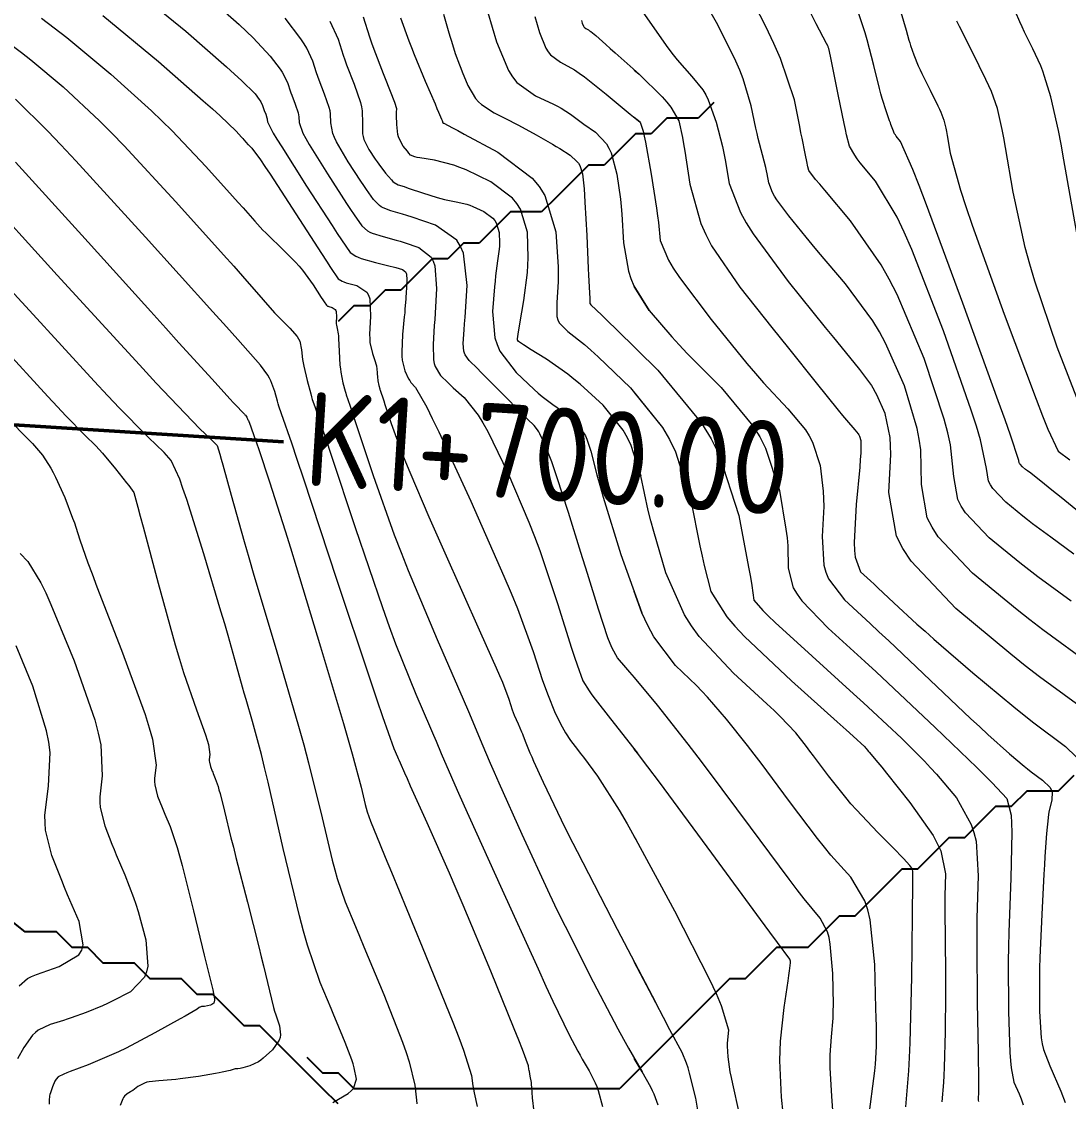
# Model space of a CAD drawing. Header units: millimetres. Extents: x 837475 to 838477, y 1189012 to 1191015.
# Drawn here: x 837785.8 to 837852.6, y 1189717.4 to 1189786.4 of the extents above; entities that cross this region are included whole.
import ezdxf

# ---------------------------------------------------------------- set-up
doc = ezdxf.new("R2010")
doc.units = ezdxf.units.MM
doc.header["$LTSCALE"] = 0.3
doc.layers.add('Abscisado 100m', color=250, linetype='Continuous', lineweight=50)
doc.layers.add('DRENAJE', color=5, linetype='Continuous', lineweight=25)
for name, color, linetype, lineweight, true_color in [('COTAS 10', 7, 'Continuous', 9, 0x6e3e2d), ('COTAS INT', 7, 'Continuous', 5, 0x9fa19f), ('Escorrentias', 7, 'Continuous', 25, 0x00a8ad)]:
    doc.layers.add(name, color=color, linetype=linetype, lineweight=lineweight, true_color=true_color)
doc.styles.get("Standard").update_dxf_attribs({"font": 'isocp2.shx', "bigfont": '@extfont2.shx'})

msp = doc.modelspace()

# ---------------------------------------------------------------- linework, layer by layer
at = {"layer": 'Abscisado 100m'}
msp.add_line((837750.259, 1189762.822, 1705.277), (837802.526, 1189759.55, 1705.277), dxfattribs=at)
at = {"layer": 'COTAS 10'}
for points in [[(837787.065, 1189786.617), (837787.884, 1189785.994), (837788.69, 1189785.364), (837791.5, 1189783.033), (837794.09, 1189780.685), (837794.759, 1189780.044), (837795.405, 1189779.407), (837797.564, 1189777.143), (837799.272, 1189775.245), (837799.634, 1189774.84), (837799.949, 1189774.486), (837800.685, 1189773.644), (837801.21, 1189773.072), (837801.391, 1189772.889), (837801.587, 1189772.695), (837802.423, 1189771.905), (837803.299, 1189771.023), (837803.52, 1189770.771), (837803.731, 1189770.516), (837804.418, 1189769.566), (837804.929, 1189768.776), (837805.029, 1189768.622), (837805.112, 1189768.495), (837805.263, 1189768.269), (837805.341, 1189768.221), (837805.378, 1189768.206), (837805.422, 1189768.191), (837805.634, 1189768.132), (837805.832, 1189768.001), (837805.866, 1189767.941), (837805.891, 1189767.87), (837805.908, 1189767.525), (837805.888, 1189767.159), (837805.891, 1189767.075), (837805.897, 1189766.997), (837805.946, 1189766.778), (837806.009, 1189766.452), (837806.024, 1189766.307), (837806.037, 1189766.138), (837806.075, 1189765.332), (837806.13, 1189764.437), (837806.154, 1189764.213), (837806.183, 1189763.999), (837806.318, 1189763.311), (837806.462, 1189762.772), (837806.497, 1189762.652), (837806.529, 1189762.544), (837806.624, 1189762.26), (837806.92, 1189761.392), (837807.08, 1189760.916), (837807.272, 1189760.337), (837808.245, 1189757.398), (837809.597, 1189753.597), (837810.029, 1189752.476), (837810.485, 1189751.325), (837812.338, 1189746.92), (837814.001, 1189743.103), (837814.337, 1189742.322), (837814.62, 1189741.662), (837815.191, 1189740.275), (837815.714, 1189739.019), (837815.967, 1189738.441), (837816.266, 1189737.763), (837817.735, 1189734.482), (837819.514, 1189730.643), (837820.008, 1189729.613), (837820.503, 1189728.597), (837822.297, 1189725.045), (837823.871, 1189722.058), (837824.227, 1189721.398), (837824.549, 1189720.81), (837825.425, 1189719.291)], [(837818.564, 1189786.708), (837818.866, 1189785.692), (837819.275, 1189784.684), (837819.416, 1189784.466), (837819.569, 1189784.273), (837820.22, 1189783.798), (837821.11, 1189783.299), (837821.413, 1189783.092), (837821.741, 1189782.855), (837823.13, 1189781.749), (837824.405, 1189780.683), (837824.66, 1189780.472), (837824.873, 1189780.297), (837825.291, 1189779.966), (837825.487, 1189779.399), (837825.56, 1189779.074), (837825.641, 1189778.678), (837826.003, 1189776.643), (837826.345, 1189774.469), (837826.413, 1189773.984), (837826.47, 1189773.551), (837826.58, 1189772.411), (837827.1, 1189771.144), (837827.416, 1189770.631), (837827.806, 1189770.047), (837829.833, 1189767.351), (837832.113, 1189764.559), (837832.662, 1189763.914), (837833.176, 1189763.325), (837834.732, 1189761.661), (837835.854, 1189760.312), (837836.094, 1189759.922), (837836.302, 1189759.524), (837836.796, 1189758.027), (837836.993, 1189756.393), (837837.014, 1189755.909), (837837.02, 1189755.412), (837836.919, 1189753.502), (837837.018, 1189751.664), (837837.149, 1189751.212), (837837.327, 1189750.785), (837838.343, 1189749.445), (837839.981, 1189747.941), (837840.549, 1189747.41), (837841.168, 1189746.829), (837843.815, 1189744.318), (837846.401, 1189741.872), (837846.98, 1189741.331), (837847.5, 1189740.851), (837848.882, 1189739.61), (837849.809, 1189738.835), (837850.042, 1189738.648), (837850.265, 1189738.473), (837850.983, 1189737.939), (837851.47, 1189737.463), (837851.547, 1189737.324), (837851.6, 1189737.183), (837851.58, 1189736.647), (837851.416, 1189735.985), (837851.377, 1189735.763), (837851.342, 1189735.525), (837851.239, 1189734.528), (837851.143, 1189733.061), (837851.111, 1189732.527), (837851.078, 1189731.937), (837850.94, 1189729.345), (837850.825, 1189726.6), (837850.806, 1189725.914), (837850.793, 1189725.259), (837850.791, 1189723.162), (837850.913, 1189721.478), (837850.978, 1189721.085), (837851.056, 1189720.723), (837851.448, 1189719.678), (837852.16, 1189718.069), (837852.439, 1189717.352)], [(837837.442, 1189784.185), (837837.343, 1189784.675), (837837.313, 1189784.764), (837837.299, 1189784.797), (837837.282, 1189784.834), (837837.198, 1189784.996), (837836.544, 1189786.253), (837836.168, 1189786.979)], [(837805.477, 1189786.41), (837806.012, 1189785.262), (837806.333, 1189784.251), (837806.44, 1189783.946), (837806.554, 1189783.631), (837807.031, 1189782.402), (837807.436, 1189781.227), (837807.504, 1189780.945), (837807.554, 1189780.682), (837807.575, 1189779.889), (837807.574, 1189779.225), (837807.609, 1189779.044), (837807.66, 1189778.863), (837807.97, 1189778.219), (837808.383, 1189777.601), (837808.498, 1189777.436), (837808.613, 1189777.275), (837809.031, 1189776.717), (837809.411, 1189776.274), (837809.503, 1189776.184), (837809.588, 1189776.11), (837809.847, 1189775.962), (837810.218, 1189775.85), (837810.375, 1189775.799), (837810.555, 1189775.739), (837811.399, 1189775.448), (837812.334, 1189775.147), (837812.571, 1189775.081), (837812.8, 1189775.023), (837813.546, 1189774.875), (837814.236, 1189774.721), (837814.428, 1189774.658), (837814.62, 1189774.588), (837815.319, 1189774.262), (837815.896, 1189773.825), (837816.011, 1189773.685), (837816.107, 1189773.535), (837816.292, 1189772.925), (837816.314, 1189772.24), (837816.307, 1189772.044), (837816.294, 1189771.845), (837816.198, 1189771.102), (837816.067, 1189770.143), (837816.031, 1189769.807), (837815.995, 1189769.44), (837815.866, 1189767.862), (837816.02, 1189766.184), (837816.162, 1189765.755), (837816.347, 1189765.341), (837817.373, 1189763.974), (837818.529, 1189762.89), (837818.795, 1189762.655), (837819.038, 1189762.448), (837819.724, 1189761.932), (837820.271, 1189761.549), (837820.428, 1189761.425), (837820.586, 1189761.294), (837821.173, 1189760.754), (837821.687, 1189760.117), (837821.799, 1189759.924), (837821.897, 1189759.724), (837822.141, 1189758.943), (837822.53, 1189757.43), (837822.72, 1189756.768), (837822.946, 1189756.001), (837824.06, 1189752.355), (837825.414, 1189748.629)], [(837852.996, 1189752.369), (837851.528, 1189753.457), (837850.353, 1189754.313), (837850.039, 1189754.554), (837849.729, 1189754.797), (837848.648, 1189755.686), (837847.818, 1189756.564), (837847.666, 1189756.799), (837847.549, 1189757.031), (837847.406, 1189757.837), (837847.034, 1189759.664), (837846.771, 1189760.538), (837846.439, 1189761.573), (837844.663, 1189766.64), (837842.642, 1189771.823), (837842.155, 1189772.931), (837841.7, 1189773.896), (837840.321, 1189776.199), (837839.355, 1189777.378), (837839.16, 1189777.634), (837838.997, 1189777.86), (837838.67, 1189778.425), (837838.484, 1189779.156), (837838.41, 1189779.488), (837838.326, 1189779.876), (837837.938, 1189781.742), (837837.571, 1189783.549), (837837.442, 1189784.185)], [(837825.291, 1189779.966), (837824.923, 1189780.257)], [(837805.674, 1189717.336), (837806.655, 1189717.92), (837806.838, 1189718.083), (837806.982, 1189718.247), (837807.179, 1189718.843), (837807.035, 1189719.567), (837806.963, 1189719.811), (837806.878, 1189720.074), (837806.458, 1189721.182), (837805.904, 1189722.519), (837805.735, 1189722.927), (837805.559, 1189723.351), (837804.864, 1189725.015), (837804.052, 1189727.403), (837803.802, 1189728.283), (837803.541, 1189729.258), (837802.508, 1189733.566), (837801.536, 1189737.808), (837801.313, 1189738.74), (837801.111, 1189739.567), (837800.549, 1189741.679), (837800.131, 1189743.096), (837800.019, 1189743.484), (837799.91, 1189743.871), (837799.528, 1189745.255), (837798.983, 1189747.185), (837798.769, 1189747.916), (837798.528, 1189748.732), (837797.435, 1189752.393), (837796.343, 1189755.871), (837796.104, 1189756.573), (837795.892, 1189757.161), (837795.357, 1189758.343), (837794.893, 1189758.861), (837794.726, 1189759.031), (837794.543, 1189759.213), (837793.744, 1189759.965), (837792.05, 1189761.691), (837791.303, 1189762.487), (837790.434, 1189763.42), (837786.293, 1189767.939), (837782.116, 1189772.478)], [(837839.945, 1189716.741), (837840.222, 1189718.879), (837840.275, 1189719.357), (837840.319, 1189719.786), (837840.394, 1189720.922), (837840.383, 1189722.22), (837840.372, 1189722.751), (837840.357, 1189723.355), (837840.276, 1189726.155), (837839.979, 1189729.011), (837839.828, 1189729.65), (837839.647, 1189730.223), (837838.746, 1189731.746), (837837.48, 1189733.152), (837837.069, 1189733.651), (837836.632, 1189734.198), (837834.833, 1189736.572), (837833.018, 1189739.013), (837832.571, 1189739.602), (837832.147, 1189740.155), (837830.814, 1189741.838), (837829.597, 1189743.237), (837829.245, 1189743.61), (837828.888, 1189743.977), (837827.545, 1189745.249), (837826.169, 1189747.088), (837825.791, 1189747.812), (837825.414, 1189748.629), (837824.923, 1189749.979)], [(837826.44, 1189717.168), (837826.197, 1189717.868), (837826.094, 1189718.092), (837825.977, 1189718.328), (837825.425, 1189719.291), (837824.923, 1189720.161)]]:
    msp.add_lwpolyline(points, dxfattribs=at)
at = {"layer": 'COTAS INT'}
for points in [[(837852.815, 1189749.373), (837850.682, 1189750.928), (837850.111, 1189751.366), (837849.548, 1189751.806), (837847.584, 1189753.422), (837846.077, 1189755.017), (837845.802, 1189755.443), (837845.588, 1189755.864), (837845.33, 1189757.329), (837845.125, 1189759.352), (837844.945, 1189760.125), (837844.712, 1189760.989), (837843.424, 1189764.876), (837841.709, 1189768.954), (837841.206, 1189769.938), (837840.691, 1189770.86), (837838.729, 1189773.665), (837837.08, 1189775.615), (837836.762, 1189775.998), (837836.504, 1189776.312), (837836.073, 1189776.878), (837836.012, 1189777.119), (837835.987, 1189777.228), (837835.959, 1189777.355), (837835.832, 1189777.969), (837835.637, 1189778.939), (837835.567, 1189779.291), (837835.49, 1189779.68), (837835.154, 1189781.385), (837834.261, 1189784.023), (837833.833, 1189785), (837833.328, 1189786.083), (837830.85, 1189790.884)], [(837792.804, 1189788.624), (837796.278, 1189785.776), (837798.874, 1189783.494), (837799.396, 1189783.025), (837799.834, 1189782.626), (837800.708, 1189781.773), (837800.975, 1189781.421), (837801.03, 1189781.338), (837801.078, 1189781.261), (837801.183, 1189781.036), (837801.246, 1189780.837), (837801.267, 1189780.777), (837801.29, 1189780.714), (837801.384, 1189780.473), (837801.463, 1189780.241), (837801.477, 1189780.186), (837801.486, 1189780.134), (837801.491, 1189779.978), (837801.863, 1189779.27), (837802.105, 1189778.87), (837802.406, 1189778.382), (837803.997, 1189775.884), (837805.629, 1189773.363), (837805.956, 1189772.862), (837806.23, 1189772.445), (837806.77, 1189771.648), (837807.136, 1189771.401), (837807.299, 1189771.332), (837807.49, 1189771.261), (837808.404, 1189771.001), (837809.331, 1189770.771), (837809.529, 1189770.719), (837809.702, 1189770.673), (837810.118, 1189770.55), (837810.315, 1189770.395), (837810.35, 1189770.328), (837810.377, 1189770.251), (837810.404, 1189769.886), (837810.377, 1189769.438), (837810.369, 1189769.308), (837810.36, 1189769.176), (837810.33, 1189768.68), (837810.28, 1189768.02), (837810.26, 1189767.785), (837810.236, 1189767.528), (837810.127, 1189766.408), (837810.07, 1189765.278), (837810.079, 1189765.015), (837810.099, 1189764.772), (837810.26, 1189764.074), (837810.506, 1189763.572), (837810.579, 1189763.454), (837810.654, 1189763.345), (837810.942, 1189763.026), (837811.668, 1189761.752), (837812.02, 1189761.041), (837812.436, 1189760.175), (837814.483, 1189755.752), (837816.597, 1189750.974), (837817.056, 1189749.884), (837817.46, 1189748.894), (837818.461, 1189746.163), (837819.07, 1189744.297), (837819.227, 1189743.854), (837819.378, 1189743.443), (837819.88, 1189742.223), (837820.313, 1189741.338), (837820.422, 1189741.138), (837820.525, 1189740.957), (837820.857, 1189740.465), (837821.3, 1189739.895), (837821.474, 1189739.664), (837821.671, 1189739.401), (837822.566, 1189738.189), (837823.954, 1189736.008), (837824.461, 1189735.134), (837825.02, 1189734.144)], [(837838.409, 1189769.638), (837836.689, 1189771.671), (837836.281, 1189772.158), (837835.903, 1189772.612), (837834.785, 1189773.981), (837834.028, 1189775.008), (837833.877, 1189775.247), (837833.752, 1189775.467), (837833.514, 1189776.096), (837833.407, 1189776.675), (837833.365, 1189776.863), (837833.318, 1189777.063), (837833.101, 1189777.886), (837832.838, 1189778.913), (837832.762, 1189779.241), (837832.684, 1189779.589), (837832.391, 1189781.004), (837831.88, 1189782.735), (837831.664, 1189783.282), (837831.417, 1189783.858), (837830.259, 1189786.18), (837828.858, 1189788.651)], [(837797.542, 1189788.126), (837799.684, 1189786.208), (837800.157, 1189785.763), (837800.579, 1189785.354), (837801.67, 1189784.186), (837802.301, 1189783.355), (837802.432, 1189783.159), (837802.544, 1189782.978), (837802.793, 1189782.445), (837802.942, 1189781.975), (837802.991, 1189781.833), (837803.044, 1189781.687), (837803.266, 1189781.116), (837803.454, 1189780.57), (837803.486, 1189780.439), (837803.509, 1189780.317), (837803.519, 1189779.948), (837803.766, 1189779.255), (837803.939, 1189778.928), (837804.157, 1189778.542), (837805.322, 1189776.662), (837806.547, 1189774.776), (837806.804, 1189774.387), (837807.025, 1189774.055), (837807.524, 1189773.338), (837807.894, 1189773.025), (837808.034, 1189772.949), (837808.189, 1189772.877), (837808.885, 1189772.654), (837809.723, 1189772.43), (837809.968, 1189772.358), (837810.218, 1189772.28), (837811.171, 1189771.963), (837811.946, 1189771.35), (837812.085, 1189771.086), (837812.191, 1189770.782), (837812.299, 1189769.343), (837812.201, 1189767.756), (837812.176, 1189767.358), (837812.153, 1189766.978), (837812.078, 1189765.755), (837812.108, 1189764.781), (837812.15, 1189764.558), (837812.208, 1189764.355), (837812.54, 1189763.789), (837813.035, 1189763.309), (837813.196, 1189763.16), (837813.366, 1189763.005), (837814.068, 1189762.385), (837814.962, 1189761.244), (837815.254, 1189760.759), (837815.566, 1189760.201), (837816.851, 1189757.575), (837818.195, 1189754.406), (837818.543, 1189753.506), (837818.881, 1189752.595), (837820.015, 1189749.223), (837820.913, 1189746.373), (837821.102, 1189745.791), (837821.265, 1189745.299), (837821.637, 1189744.272), (837822.033, 1189743.634), (837822.211, 1189743.387), (837822.418, 1189743.11), (837823.414, 1189741.855), (837825.126, 1189739.656)], [(837855.098, 1189753.606), (837852.173, 1189755.99), (837851.596, 1189756.458), (837851.119, 1189756.843), (837850.24, 1189757.541), (837850.024, 1189757.698), (837849.966, 1189757.743), (837849.909, 1189757.787), (837849.711, 1189757.951), (837849.558, 1189758.112), (837849.531, 1189758.155), (837849.509, 1189758.197), (837849.483, 1189758.346), (837848.942, 1189759.975), (837848.597, 1189760.952), (837848.166, 1189762.156), (837845.901, 1189768.403), (837843.574, 1189774.692), (837843.104, 1189775.923), (837842.709, 1189776.932), (837841.913, 1189778.733), (837841.653, 1189779.067), (837841.597, 1189779.151), (837841.547, 1189779.231), (837841.425, 1189779.492), (837841.315, 1189779.81), (837841.274, 1189779.927), (837841.228, 1189780.055), (837841.021, 1189780.622), (837840.753, 1189781.469), (837840.668, 1189781.775), (837840.578, 1189782.111), (837840.217, 1189783.583), (837839.79, 1189785.231), (837839.659, 1189785.68), (837839.522, 1189786.124), (837838.984, 1189787.7)], [(837856.073, 1189761.67), (837855.295, 1189763.456), (837854.49, 1189766.212), (837854.259, 1189767.198), (837854.025, 1189768.281), (837853.152, 1189772.998), (837852.358, 1189777.569), (837852.175, 1189778.559), (837852.006, 1189779.431), (837851.528, 1189781.586), (837851.123, 1189782.893), (837851.001, 1189783.23), (837850.874, 1189783.556), (837850.379, 1189784.643), (837849.847, 1189785.724), (837849.696, 1189786.046), (837849.544, 1189786.378), (837848.983, 1189787.659)], [(837790.989, 1189786.783), (837794.542, 1189783.836), (837797.401, 1189781.328), (837797.983, 1189780.809), (837798.474, 1189780.367), (837799.49, 1189779.401), (837799.847, 1189779.004), (837799.923, 1189778.919), (837799.989, 1189778.845), (837800.144, 1189778.669), (837800.254, 1189778.549), (837800.291, 1189778.51), (837800.332, 1189778.47), (837800.508, 1189778.304), (837801.058, 1189777.551), (837801.335, 1189777.14), (837801.666, 1189776.641), (837803.316, 1189774.108), (837804.949, 1189771.582), (837805.27, 1189771.088), (837805.534, 1189770.682), (837806.017, 1189769.958), (837806.267, 1189769.804), (837806.385, 1189769.758), (837806.524, 1189769.709), (837807.205, 1189769.522), (837807.837, 1189769.103), (837807.946, 1189768.91), (837808.026, 1189768.682), (837808.08, 1189767.581), (837808.017, 1189766.41), (837808.025, 1189766.139), (837808.043, 1189765.892), (837808.201, 1189765.191), (837808.386, 1189764.671), (837808.423, 1189764.538), (837808.453, 1189764.409), (837808.507, 1189763.984), (837808.53, 1189763.615), (837808.54, 1189763.523), (837808.552, 1189763.435), (837808.607, 1189763.152), (837808.667, 1189762.93), (837808.681, 1189762.88), (837808.694, 1189762.836), (837808.733, 1189762.719), (837808.855, 1189762.361), (837808.921, 1189762.165), (837809, 1189761.927), (837809.401, 1189760.717), (837810.068, 1189758.899), (837810.316, 1189758.278), (837810.591, 1189757.606), (837811.808, 1189754.754), (837813.163, 1189751.68), (837813.524, 1189750.869), (837813.879, 1189750.074), (837815.108, 1189747.347), (837816.108, 1189745.105), (837816.317, 1189744.616), (837816.498, 1189744.184), (837816.908, 1189743.102), (837817.133, 1189742.428), (837817.197, 1189742.254), (837817.261, 1189742.085), (837817.5, 1189741.522), (837817.725, 1189741.017), (837817.781, 1189740.885), (837817.834, 1189740.757), (837818.001, 1189740.324), (837818.259, 1189739.688), (837818.37, 1189739.431), (837818.497, 1189739.139), (837819.096, 1189737.796), (837820.253, 1189735.403), (837820.732, 1189734.45), (837821.28, 1189733.37), (837823.833, 1189728.42), (837826.295, 1189723.7)], [(837824.945, 1189744.481), (837824.646, 1189744.837), (837824.391, 1189745.135), (837823.842, 1189745.738), (837823.5, 1189746.355), (837823.375, 1189746.662), (837823.238, 1189747.029), (837822.637, 1189748.847), (837821.925, 1189751.137), (837821.508, 1189752.48), (837820.714, 1189755.038), (837819.985, 1189757.316), (837819.816, 1189757.817), (837819.661, 1189758.261), (837819.219, 1189759.398), (837818.9, 1189760.05), (837818.823, 1189760.188), (837818.75, 1189760.309), (837818.528, 1189760.592), (837818.107, 1189760.996), (837817.91, 1189761.192), (837817.676, 1189761.425), (837816.54, 1189762.572), (837815.377, 1189763.748), (837815.127, 1189764), (837814.908, 1189764.22), (837814.376, 1189764.748), (837814.118, 1189765.107), (837814.072, 1189765.22), (837814.037, 1189765.339), (837814.002, 1189765.82), (837814.062, 1189766.707), (837814.086, 1189767.082), (837814.113, 1189767.514), (837814.241, 1189769.542), (837814.022, 1189771.588), (837813.832, 1189772.03), (837813.585, 1189772.419), (837812.224, 1189773.376), (837810.734, 1189773.888), (837810.406, 1189773.996), (837810.115, 1189774.09), (837809.366, 1189774.308), (837808.889, 1189774.494), (837808.768, 1189774.567), (837808.653, 1189774.65), (837808.278, 1189775.027), (837807.819, 1189775.665), (837807.651, 1189775.911), (837807.465, 1189776.188), (837806.646, 1189777.441), (837805.908, 1189778.703), (837805.774, 1189778.986), (837805.67, 1189779.24), (837805.547, 1189779.919), (837805.531, 1189780.499), (837805.495, 1189780.692), (837805.445, 1189780.899), (837805.149, 1189781.759), (837804.799, 1189782.659), (837804.715, 1189782.89), (837804.637, 1189783.113), (837804.402, 1189783.854), (837804.01, 1189784.694), (837803.833, 1189784.98), (837803.627, 1189785.289), (837802.633, 1189786.599)], [(837842.257, 1189717.064), (837842.457, 1189719.358), (837842.501, 1189720.21), (837842.54, 1189721.156), (837842.637, 1189725.357), (837842.688, 1189729.263), (837842.698, 1189730.024), (837842.705, 1189730.646), (837842.715, 1189731.731), (837842.713, 1189731.895), (837842.714, 1189731.936), (837842.714, 1189731.975), (837842.718, 1189732.096), (837842.691, 1189732.223), (837842.672, 1189732.264), (837842.648, 1189732.308), (837842.521, 1189732.491), (837842.109, 1189732.936), (837841.906, 1189733.145), (837841.664, 1189733.392), (837840.47, 1189734.594), (837839.107, 1189736.029), (837838.758, 1189736.423), (837838.423, 1189736.816), (837837.317, 1189738.22), (837836.375, 1189739.487), (837836.142, 1189739.794), (837835.922, 1189740.08), (837835.23, 1189740.954), (837834.248, 1189741.993), (837833.845, 1189742.383), (837833.384, 1189742.818), (837831.248, 1189744.761), (837829.062, 1189747.103), (837828.571, 1189747.79), (837828.128, 1189748.493), (837826.941, 1189751.173), (837826.167, 1189753.819), (837825.986, 1189754.501), (837825.819, 1189755.162), (837825.336, 1189757.366), (837824.728, 1189759.313), (837824.484, 1189759.811), (837824.206, 1189760.292), (837822.925, 1189761.879), (837821.46, 1189763.224), (837821.066, 1189763.552), (837820.676, 1189763.861), (837819.312, 1189764.816), (837818.229, 1189765.494), (837818.017, 1189765.629), (837817.843, 1189765.74), (837817.532, 1189765.951), (837817.483, 1189766.016), (837817.474, 1189766.036), (837817.468, 1189766.056), (837817.46, 1189766.136), (837817.528, 1189766.562), (837817.568, 1189766.8), (837817.617, 1189767.09), (837817.875, 1189768.574), (837818.103, 1189770.355), (837818.134, 1189770.832), (837818.151, 1189771.303), (837818.099, 1189772.946), (837817.654, 1189774.41), (837817.424, 1189774.768), (837817.148, 1189775.105), (837815.766, 1189776.153), (837814.188, 1189776.92), (837813.789, 1189777.08), (837813.406, 1189777.218), (837812.159, 1189777.53), (837811.231, 1189777.679), (837811.049, 1189777.715), (837810.9, 1189777.748), (837810.633, 1189777.85), (837810.53, 1189777.993), (837810.483, 1189778.052), (837810.43, 1189778.121), (837810.171, 1189778.442), (837809.92, 1189778.882), (837809.87, 1189779.025), (837809.829, 1189779.178), (837809.754, 1189779.808), (837809.742, 1189780.383), (837809.74, 1189780.502), (837809.74, 1189780.602), (837809.749, 1189780.817), (837809.63, 1189781.219), (837809.55, 1189781.438), (837809.449, 1189781.703), (837808.914, 1189783.046), (837808.309, 1189784.603), (837808.164, 1189785.003), (837808.028, 1189785.389), (837807.621, 1189786.671)], [(837810.003, 1189786.624), (837810.527, 1189785.159), (837810.693, 1189784.726), (837810.868, 1189784.282), (837811.573, 1189782.58), (837812.197, 1189781.127), (837812.32, 1189780.84), (837812.422, 1189780.603), (837812.613, 1189780.161), (837812.654, 1189780.062), (837812.663, 1189780.041), (837812.67, 1189780.021), (837812.684, 1189779.973), (837812.69, 1189779.946), (837812.694, 1189779.934), (837812.701, 1189779.919), (837812.714, 1189779.909), (837812.72, 1189779.906), (837812.727, 1189779.904), (837812.759, 1189779.897), (837813.312, 1189779.61), (837813.647, 1189779.43), (837814.061, 1189779.208), (837816.213, 1189778.044), (837818.401, 1189776.386), (837818.838, 1189775.851), (837819.202, 1189775.285), (837819.906, 1189772.966), (837820.053, 1189770.735), (837820.066, 1189770.222), (837820.067, 1189769.756), (837819.971, 1189768.454), (837819.974, 1189767.557), (837820.037, 1189767.347), (837820.128, 1189767.153), (837820.683, 1189766.59), (837821.741, 1189765.763), (837822.149, 1189765.402), (837822.607, 1189764.985), (837824.676, 1189763.004), (837826.724, 1189760.466), (837827.168, 1189759.698), (837827.56, 1189758.902), (837828.531, 1189755.789), (837829.108, 1189752.894), (837829.252, 1189752.235), (837829.388, 1189751.637), (837829.821, 1189749.991), (837830.843, 1189748.358), (837831.35, 1189747.768), (837831.955, 1189747.118), (837834.952, 1189744.272), (837837.881, 1189741.66), (837838.444, 1189741.156), (837838.899, 1189740.749), (837839.647, 1189740.071), (837839.698, 1189740.006), (837839.714, 1189739.985), (837839.731, 1189739.962), (837839.801, 1189739.868), (837839.883, 1189739.764), (837839.908, 1189739.735), (837839.934, 1189739.706), (837840.035, 1189739.6), (837840.482, 1189739.06), (837840.726, 1189738.757), (837841.023, 1189738.389), (837842.527, 1189736.505), (837843.998, 1189734.397), (837844.274, 1189733.888), (837844.492, 1189733.411), (837844.801, 1189731.954), (837844.757, 1189730.55), (837844.752, 1189730.106), (837844.75, 1189729.637), (837844.768, 1189727.744), (837844.792, 1189725.59), (837844.794, 1189724.957), (837844.793, 1189724.308), (837844.773, 1189721.832), (837844.721, 1189719.58), (837844.7, 1189719.073), (837844.677, 1189718.616), (837844.57, 1189717.387)], [(837812.739, 1189786.86), (837813.078, 1189785.681), (837813.162, 1189785.399), (837813.241, 1189785.135), (837813.494, 1189784.342), (837813.752, 1189783.622), (837813.836, 1189783.405), (837813.925, 1189783.18), (837814.288, 1189782.304), (837814.79, 1189781.472), (837814.965, 1189781.275), (837815.156, 1189781.093), (837815.979, 1189780.556), (837816.953, 1189780.072), (837817.239, 1189779.924), (837817.532, 1189779.768), (837818.652, 1189779.153), (837819.694, 1189778.556), (837819.938, 1189778.412), (837820.163, 1189778.276), (837820.818, 1189777.863), (837821.262, 1189777.464), (837821.356, 1189777.338), (837821.436, 1189777.204), (837821.618, 1189776.664), (837821.717, 1189775.702), (837821.746, 1189775.303), (837821.775, 1189774.846), (837821.882, 1189772.716), (837821.977, 1189770.627), (837821.998, 1189770.197), (837822.017, 1189769.83), (837822.065, 1189769.04), (837822.089, 1189768.725), (837822.093, 1189768.658), (837822.094, 1189768.599), (837822.089, 1189768.459), (837822.09, 1189768.385), (837822.095, 1189768.368), (837822.102, 1189768.352), (837822.148, 1189768.306), (837822.841, 1189767.642), (837823.257, 1189767.237), (837823.769, 1189766.737), (837826.428, 1189764.129), (837829.224, 1189760.736), (837829.824, 1189759.74), (837830.348, 1189758.72), (837831.608, 1189754.832), (837832.221, 1189751.542), (837832.337, 1189750.899), (837832.429, 1189750.372), (837832.565, 1189749.436), (837833.123, 1189748.779), (837833.481, 1189748.428), (837833.927, 1189748.003), (837836.274, 1189745.855), (837838.927, 1189743.455), (837839.566, 1189742.87), (837840.163, 1189742.32), (837841.977, 1189740.622), (837843.455, 1189739.14), (837843.842, 1189738.727), (837844.218, 1189738.312), (837845.494, 1189736.8), (837846.445, 1189735.11), (837846.615, 1189734.582), (837846.746, 1189734.028), (837846.885, 1189731.812), (837846.801, 1189729.126), (837846.791, 1189728.276), (837846.787, 1189727.379), (837846.822, 1189723.757), (837846.879, 1189720.535), (837846.89, 1189719.89), (837846.898, 1189719.353), (837846.909, 1189718.306), (837846.902, 1189718.004), (837846.899, 1189717.936), (837846.896, 1189717.875), (837846.882, 1189717.71), (837846.885, 1189717.495), (837846.893, 1189717.402)], [(837815.58, 1189786.964), (837816.132, 1189785.104), (837816.881, 1189783.26), (837817.139, 1189782.86), (837817.419, 1189782.509), (837818.61, 1189781.639), (837819.766, 1189781.123), (837820.023, 1189780.994), (837820.253, 1189780.871), (837820.854, 1189780.477), (837821.354, 1189780.084), (837821.52, 1189779.963), (837821.697, 1189779.835), (837822.438, 1189779.326), (837823.146, 1189778.584), (837823.304, 1189778.309), (837823.444, 1189778.004), (837823.811, 1189776.653), (837824.033, 1189775.039), (837824.083, 1189774.569), (837824.127, 1189774.088), (837824.244, 1189772.265), (837824.545, 1189770.451), (837824.706, 1189769.975), (837824.9, 1189769.511), (837825.879, 1189767.932), (837827.311, 1189766.262), (837827.79, 1189765.741), (837828.305, 1189765.194), (837830.467, 1189763.006), (837832.497, 1189760.565), (837832.931, 1189759.859), (837833.308, 1189759.139), (837834.202, 1189756.429), (837834.607, 1189753.967), (837834.675, 1189753.404), (837834.724, 1189752.892), (837834.742, 1189751.469), (837835.07, 1189750.222), (837835.315, 1189749.82), (837835.627, 1189749.394), (837837.309, 1189747.65), (837839.642, 1189745.518), (837840.365, 1189744.847), (837841.121, 1189744.141), (837844.126, 1189741.298), (837846.79, 1189738.735), (837847.331, 1189738.205), (837847.786, 1189737.753), (837848.719, 1189736.772), (837848.986, 1189735.703), (837849.021, 1189735.195), (837849.04, 1189734.596), (837848.968, 1189731.67), (837848.834, 1189728.219), (837848.814, 1189727.29), (837848.801, 1189726.372), (837848.812, 1189723.15), (837848.902, 1189720.542), (837848.938, 1189720.012), (837848.979, 1189719.564), (837849.167, 1189718.638), (837849.493, 1189717.902), (837849.621, 1189717.573), (837849.765, 1189717.19)], [(837821.548, 1189786.452), (837821.6, 1189786.28), (837821.669, 1189786.108), (837821.693, 1189786.071), (837821.719, 1189786.038), (837821.83, 1189785.957), (837822.002, 1189785.855), (837822.066, 1189785.809), (837822.138, 1189785.755), (837822.458, 1189785.497), (837823.107, 1189784.929), (837823.385, 1189784.681), (837823.706, 1189784.393), (837825.224, 1189783.022), (837826.709, 1189781.575), (837827.009, 1189781.238), (837827.261, 1189780.929), (837827.772, 1189780.045), (837827.999, 1189778.997), (837828.072, 1189778.585), (837828.15, 1189778.12), (837828.47, 1189776), (837829.172, 1189773.492)], [(837825.429, 1189787.05), (837826.966, 1189784.853), (837827.325, 1189784.374), (837827.656, 1189783.951), (837828.608, 1189782.892), (837829.31, 1189782.024), (837829.483, 1189781.721), (837829.645, 1189781.391), (837830.154, 1189779.975), (837830.553, 1189778.404), (837830.648, 1189777.976), (837830.735, 1189777.552), (837830.992, 1189776.048), (837831.697, 1189774.185), (837832.068, 1189773.536), (837832.514, 1189772.828), (837834.756, 1189769.787), (837837.12, 1189766.846), (837837.642, 1189766.201), (837838.108, 1189765.63), (837839.31, 1189764.177), (837840.066, 1189763.151), (837840.249, 1189762.849)], [(837841.941, 1189786.991), (837842.292, 1189785.85), (837842.457, 1189785.211), (837842.508, 1189785.038), (837842.56, 1189784.866), (837842.766, 1189784.26), (837843.06, 1189783.554), (837843.168, 1189783.319), (837843.286, 1189783.067), (837843.81, 1189782.017), (837844.309, 1189781.016), (837844.413, 1189780.797), (837844.501, 1189780.601), (837844.692, 1189780.102), (837844.809, 1189779.574), (837844.85, 1189779.36), (837844.895, 1189779.117), (837845.09, 1189777.996), (837845.754, 1189775.62), (837846.094, 1189774.587), (837846.503, 1189773.39), (837848.546, 1189767.709), (837850.588, 1189762.264), (837850.995, 1189761.215)], [(837853.33, 1189761.967), (837851.921, 1189765.583), (837850.497, 1189769.801), (837850.177, 1189770.893), (837849.889, 1189771.951), (837849.121, 1189775.497), (837848.627, 1189778.343), (837848.512, 1189778.96), (837848.408, 1189779.502), (837848.11, 1189780.844), (837847.725, 1189781.916), (837847.565, 1189782.289), (837847.381, 1189782.695), (837846.526, 1189784.434), (837845.687, 1189786.076), (837845.514, 1189786.42)], [(837785.196, 1189784.866), (837785.798, 1189784.408), (837786.391, 1189783.945), (837788.458, 1189782.231), (837790.78, 1189780.041), (837791.534, 1189779.279), (837792.337, 1189778.448), (837795.639, 1189774.884), (837798.696, 1189771.486), (837799.345, 1189770.76), (837799.908, 1189770.128), (837801.227, 1189768.62), (837801.951, 1189767.794), (837802.138, 1189767.591), (837802.32, 1189767.399), (837802.929, 1189766.8), (837803.392, 1189766.27), (837803.482, 1189766.122), (837803.555, 1189765.973), (837803.681, 1189765.43), (837803.744, 1189764.797), (837803.779, 1189764.591), (837803.82, 1189764.372), (837804.028, 1189763.471), (837804.258, 1189762.615), (837804.312, 1189762.424), (837804.363, 1189762.253), (837804.514, 1189761.801), (837804.985, 1189760.422), (837805.238, 1189759.666), (837805.544, 1189758.748), (837807.09, 1189754.079), (837808.835, 1189748.961), (837809.267, 1189747.759), (837809.676, 1189746.65), (837810.968, 1189743.424), (837811.914, 1189741.252), (837812.106, 1189740.808), (837812.266, 1189740.433), (837812.591, 1189739.644), (837813.247, 1189738.135), (837813.617, 1189737.305), (837814.068, 1189736.297), (837816.375, 1189731.169), (837818.775, 1189725.883), (837819.284, 1189724.776), (837819.726, 1189723.824), (837820.76, 1189721.67), (837821.32, 1189720.619), (837821.463, 1189720.362), (837821.599, 1189720.118), (837822.048, 1189719.36), (837822.43, 1189718.607), (837822.525, 1189718.366), (837822.615, 1189718.112), (837822.901, 1189717.08)], [(837824.923, 1189783.293), (837825.224, 1189783.022)], [(837818.521, 1189716.757), (837818.429, 1189717.643), (837818.383, 1189718.32), (837818.368, 1189718.477), (837818.351, 1189718.62), (837818.284, 1189719.024), (837818.221, 1189719.319), (837818.208, 1189719.392), (837818.196, 1189719.462), (837818.166, 1189719.686), (837817.785, 1189720.736), (837817.551, 1189721.326), (837817.262, 1189722.046), (837815.754, 1189725.729), (837813.993, 1189729.939), (837813.545, 1189730.992), (837813.114, 1189731.995), (837811.698, 1189735.21), (837810.642, 1189737.554), (837810.438, 1189738.008), (837810.272, 1189738.378), (837809.992, 1189739.012), (837809.913, 1189739.203), (837809.874, 1189739.294), (837809.828, 1189739.402), (837809.598, 1189739.929), (837808.867, 1189741.975), (837808.505, 1189743.042), (837808.073, 1189744.324), (837805.934, 1189750.76), (837803.816, 1189757.158), (837803.397, 1189758.416), (837803.05, 1189759.453), (837802.404, 1189761.343), (837802.232, 1189761.829), (837802.184, 1189761.98), (837802.135, 1189762.138), (837801.961, 1189762.768), (837801.716, 1189763.437), (837801.623, 1189763.619), (837801.519, 1189763.8), (837801.054, 1189764.442), (837799.602, 1189766.082), (837798.877, 1189766.893), (837798.011, 1189767.857), (837793.713, 1189772.626), (837789.269, 1189777.489), (837788.31, 1189778.514), (837787.47, 1189779.398), (837785.415, 1189781.428)], [(837785.408, 1189777.408), (837789.647, 1189772.738), (837794.046, 1189767.868), (837795.004, 1189766.808), (837795.849, 1189765.873), (837797.965, 1189763.539), (837799.102, 1189762.294), (837799.331, 1189762.045), (837799.522, 1189761.839), (837799.903, 1189761.441), (837800.027, 1189761.316), (837800.057, 1189761.281), (837800.085, 1189761.247), (837800.171, 1189761.12), (837800.254, 1189760.958), (837800.281, 1189760.9), (837800.308, 1189760.837), (837800.42, 1189760.565), (837800.678, 1189759.83), (837800.798, 1189759.475), (837800.939, 1189759.056), (837801.623, 1189756.995), (837802.624, 1189753.865), (837802.965, 1189752.771), (837803.333, 1189751.578), (837804.893, 1189746.448), (837806.347, 1189741.56), (837806.649, 1189740.52), (837806.906, 1189739.615), (837807.472, 1189737.48), (837807.734, 1189736.386), (837807.801, 1189736.139), (837807.864, 1189735.916), (837808.07, 1189735.31), (837808.693, 1189733.806), (837809.019, 1189733.017), (837809.412, 1189732.066), (837811.387, 1189727.284), (837813.336, 1189722.473), (837813.713, 1189721.504), (837814.019, 1189720.691), (837814.535, 1189719.065), (837814.623, 1189718.397), (837814.659, 1189718.188), (837814.699, 1189717.969), (837814.887, 1189717.093)], [(837782.952, 1189775.818), (837788.079, 1189770.192), (837793.324, 1189764.455), (837794.394, 1189763.297), (837795.298, 1189762.326), (837797.183, 1189760.375), (837797.841, 1189759.765), (837797.972, 1189759.639), (837798.08, 1189759.533), (837798.287, 1189759.304), (837798.462, 1189758.754), (837798.55, 1189758.444), (837798.656, 1189758.066), (837799.183, 1189756.132), (837800.012, 1189753.173), (837800.309, 1189752.15), (837800.635, 1189751.037), (837802.053, 1189746.28), (837803.482, 1189741.384), (837803.814, 1189740.184), (837804.119, 1189739.051), (837804.99, 1189735.523), (837805.638, 1189732.822), (837805.801, 1189732.211), (837805.958, 1189731.66), (837806.467, 1189730.163), (837807.126, 1189728.578), (837807.377, 1189727.972), (837807.658, 1189727.293), (837808.923, 1189724.233), (837810.114, 1189721.196), (837810.35, 1189720.53), (837810.544, 1189719.94), (837810.904, 1189718.444), (837811.012, 1189717.497), (837811.047, 1189717.254)], [(837829.172, 1189773.492), (837829.491, 1189772.783), (837829.863, 1189772.067), (837831.658, 1189769.428), (837833.712, 1189766.86), (837834.248, 1189766.189), (837834.77, 1189765.535), (837836.537, 1189763.318), (837837.934, 1189761.578), (837838.222, 1189761.225), (837838.467, 1189760.927), (837838.998, 1189760.316), (837839.211, 1189760.059), (837839.257, 1189759.985), (837839.296, 1189759.909), (837839.39, 1189759.625), (837839.379, 1189758.819), (837839.352, 1189758.415), (837839.315, 1189757.932), (837839.096, 1189755.535), (837838.965, 1189753.107), (837838.984, 1189752.604), (837839.026, 1189752.175), (837839.378, 1189751.239), (837840.011, 1189750.658), (837840.231, 1189750.453), (837840.47, 1189750.229), (837841.493, 1189749.258), (837842.966, 1189747.907), (837843.488, 1189747.442), (837844.06, 1189746.938), (837846.54, 1189744.792), (837849.154, 1189742.608), (837849.81, 1189742.081), (837850.438, 1189741.587), (837852.461, 1189740.082), (837853.834, 1189738.741)], [(837825.879, 1189767.932), (837824.923, 1189769.473)], [(837854.103, 1189745.289), (837851.012, 1189747.543), (837850.183, 1189748.177), (837849.367, 1189748.816), (837846.521, 1189751.158), (837844.336, 1189753.469), (837843.938, 1189754.088), (837843.628, 1189754.697), (837843.254, 1189756.821), (837843.216, 1189759.041), (837843.12, 1189759.711), (837842.985, 1189760.405), (837842.186, 1189763.113), (837840.971, 1189765.856), (837840.575, 1189766.573), (837840.152, 1189767.271), (837838.409, 1189769.638)], [(837784.508, 1189765.687), (837787.474, 1189762.45), (837788.096, 1189761.781), (837788.632, 1189761.211), (837789.845, 1189759.975), (837790.539, 1189759.285), (837790.747, 1189759.06), (837790.961, 1189758.82), (837791.793, 1189757.829), (837792.505, 1189756.934), (837792.645, 1189756.756), (837792.759, 1189756.607), (837792.961, 1189756.317), (837793.222, 1189755.369), (837793.374, 1189754.806), (837793.559, 1189754.112), (837794.512, 1189750.518), (837795.604, 1189746.571), (837795.876, 1189745.655), (837796.135, 1189744.815), (837796.964, 1189742.42), (837797.547, 1189740.83), (837797.652, 1189740.498), (837797.732, 1189740.212), (837797.818, 1189739.571), (837797.779, 1189739.248), (837797.78, 1189739.163), (837797.787, 1189739.08), (837797.856, 1189738.797), (837797.967, 1189738.517), (837798.001, 1189738.436), (837798.035, 1189738.354), (837798.167, 1189738.045), (837798.342, 1189737.531), (837798.402, 1189737.319), (837798.468, 1189737.078), (837798.75, 1189735.955), (837799.168, 1189734.26), (837799.32, 1189733.658), (837799.487, 1189732.998), (837800.22, 1189730.131), (837800.943, 1189727.292), (837801.104, 1189726.648), (837801.248, 1189726.067), (837801.624, 1189724.481), (837801.884, 1189723.419), (837801.954, 1189723.168), (837802.023, 1189722.934), (837802.266, 1189722.246), (837802.341, 1189721.665), (837802.304, 1189721.5), (837802.243, 1189721.333), (837801.812, 1189720.714), (837801.231, 1189720.173), (837801.074, 1189720.055), (837800.919, 1189719.951), (837800.374, 1189719.69), (837799.931, 1189719.556), (837799.84, 1189719.533), (837799.762, 1189719.515), (837799.598, 1189719.499), (837799.477, 1189719.497), (837799.427, 1189719.488), (837799.37, 1189719.475), (837799.107, 1189719.397), (837798.609, 1189719.276), (837798.404, 1189719.236), (837798.17, 1189719.193), (837797.085, 1189719.011), (837795.924, 1189718.846), (837795.642, 1189718.814), (837795.378, 1189718.786), (837794.568, 1189718.735), (837793.937, 1189718.669), (837793.786, 1189718.632), (837793.645, 1189718.587), (837793.222, 1189718.358), (837792.9, 1189718.117), (837792.823, 1189718.065), (837792.752, 1189718.018), (837792.538, 1189717.901), (837792.361, 1189717.74), (837792.313, 1189717.665), (837792.264, 1189717.577), (837792.092, 1189717.152)], [(837824.923, 1189762.697), (837826.724, 1189760.466)], [(837853.939, 1189742.224), (837850.803, 1189744.535), (837849.893, 1189745.243), (837848.964, 1189745.981), (837845.458, 1189748.894), (837842.596, 1189751.921), (837842.073, 1189752.732), (837841.668, 1189753.53), (837841.177, 1189756.312), (837841.308, 1189758.729), (837841.294, 1189759.297), (837841.258, 1189759.821), (837840.947, 1189761.349), (837840.421, 1189762.538), (837840.249, 1189762.849)], [(837850.995, 1189761.215), (837851.334, 1189760.365), (837851.99, 1189758.956), (837852.734, 1189758.396)], [(837785.213, 1189760.732), (837785.946, 1189759.985), (837786.365, 1189759.568), (837786.49, 1189759.432), (837786.62, 1189759.287), (837787.123, 1189758.689), (837787.663, 1189757.873), (837787.817, 1189757.592), (837787.973, 1189757.286), (837788.55, 1189755.981), (837789.056, 1189754.679), (837789.167, 1189754.374), (837789.266, 1189754.095), (837789.519, 1189753.289), (837790.031, 1189751.814), (837790.294, 1189751.112), (837790.609, 1189750.284), (837792.182, 1189746.232), (837793.684, 1189742.138), (837793.954, 1189741.282), (837794.161, 1189740.547), (837794.382, 1189738.895), (837794.281, 1189738.063), (837794.285, 1189737.844), (837794.302, 1189737.631), (837794.481, 1189736.902), (837794.767, 1189736.181), (837794.852, 1189735.973), (837794.94, 1189735.762), (837795.282, 1189734.966), (837795.73, 1189733.642), (837795.886, 1189733.097), (837796.055, 1189732.475), (837796.782, 1189729.586), (837797.466, 1189726.748), (837797.608, 1189726.158), (837797.731, 1189725.654), (837798.006, 1189724.542), (837798.103, 1189724.073), (837798.114, 1189723.974), (837798.117, 1189723.889), (837798.071, 1189723.693), (837797.954, 1189723.599), (837797.913, 1189723.578), (837797.868, 1189723.56), (837797.675, 1189723.511), (837797.485, 1189723.483), (837797.442, 1189723.478), (837797.402, 1189723.473), (837797.295, 1189723.465), (837797.202, 1189723.441), (837797.172, 1189723.427), (837797.139, 1189723.409), (837797.005, 1189723.315), (837796.503, 1189723.011), (837796.238, 1189722.86), (837795.919, 1189722.679), (837794.313, 1189721.787), (837792.465, 1189720.818), (837791.993, 1189720.589), (837791.539, 1189720.378), (837790.043, 1189719.756), (837788.909, 1189719.329), (837788.682, 1189719.24), (837788.494, 1189719.163), (837788.129, 1189718.991), (837788.002, 1189718.836), (837787.964, 1189718.771), (837787.924, 1189718.695), (837787.767, 1189718.34), (837787.633, 1189717.952), (837787.606, 1189717.855), (837787.585, 1189717.763), (837787.549, 1189717.471), (837787.548, 1189717.245)], [(837824.923, 1189758.687), (837825.336, 1189757.366)], [(837785.696, 1189752.416), (837786.197, 1189751.901), (837787.029, 1189750.541), (837787.335, 1189749.908), (837787.673, 1189749.163), (837789.164, 1189745.546), (837790.474, 1189741.78), (837790.697, 1189740.941), (837790.86, 1189740.191), (837790.946, 1189738.219), (837790.783, 1189736.878), (837790.789, 1189736.526), (837790.818, 1189736.182), (837791.105, 1189735.007), (837791.566, 1189733.846), (837791.704, 1189733.511), (837791.846, 1189733.17), (837792.396, 1189731.887), (837792.952, 1189730.447), (837793.097, 1189730.006), (837793.24, 1189729.547), (837793.726, 1189727.739), (837793.859, 1189726.059), (837793.78, 1189725.68), (837793.65, 1189725.339), (837792.76, 1189724.422), (837791.584, 1189723.809), (837791.274, 1189723.661), (837790.97, 1189723.521), (837789.927, 1189723.093), (837788.965, 1189722.751), (837788.711, 1189722.665), (837788.463, 1189722.583), (837787.614, 1189722.32), (837786.864, 1189721.953), (837786.679, 1189721.805), (837786.503, 1189721.637), (837785.949, 1189720.866), (837785.542, 1189720.125)], [(837785.643, 1189724.798), (837786.185, 1189725.26), (837786.439, 1189725.392), (837786.739, 1189725.526), (837788.199, 1189726.027), (837789.461, 1189726.781), (837789.636, 1189727.075), (837789.736, 1189727.406), (837789.466, 1189728.909), (837788.735, 1189730.615), (837788.544, 1189731.073), (837788.358, 1189731.526), (837787.729, 1189733.112), (837787.333, 1189734.733), (837787.294, 1189735.207), (837787.285, 1189735.694), (837787.51, 1189737.544), (837787.615, 1189739.695), (837787.531, 1189740.37), (837787.398, 1189741.081), (837786.508, 1189743.938), (837785.449, 1189746.507)], [(837837.66, 1189715.92), (837837.543, 1189717.741), (837837.429, 1189719.559), (837837.421, 1189719.987), (837837.422, 1189720.383), (837837.507, 1189721.542), (837837.613, 1189722.737), (837837.627, 1189723.155), (837837.635, 1189723.612), (837837.608, 1189725.577), (837837.441, 1189727.467), (837837.361, 1189727.877), (837837.265, 1189728.237), (837836.796, 1189729.125), (837835.77, 1189730.358), (837835.323, 1189730.936), (837834.806, 1189731.616), (837832.349, 1189734.924), (837829.662, 1189738.538), (837828.999, 1189739.411), (837828.371, 1189740.229), (837826.398, 1189742.722), (837824.945, 1189744.481), (837824.923, 1189744.507)], [(837834.529, 1189715.631), (837834.33, 1189717.689), (837834.227, 1189720.018), (837834.235, 1189720.643), (837834.26, 1189721.259), (837834.485, 1189723.411), (837834.749, 1189725.124), (837834.799, 1189725.464), (837834.839, 1189725.745), (837834.9, 1189726.271), (837834.889, 1189726.395), (837834.883, 1189726.422), (837834.877, 1189726.445), (837834.846, 1189726.503), (837834.06, 1189727.564), (837833.577, 1189728.22), (837832.98, 1189729.033), (837829.865, 1189733.275), (837826.525, 1189737.795), (837825.785, 1189738.783), (837825.126, 1189739.656), (837824.923, 1189739.916)], [(837824.923, 1189734.315), (837825.02, 1189734.144), (837827.485, 1189729.594), (837829.725, 1189725.193), (837830.144, 1189724.297), (837830.475, 1189723.541), (837830.942, 1189721.974), (837830.871, 1189721.315), (837830.863, 1189721.13), (837830.859, 1189720.945), (837830.887, 1189720.268), (837831.031, 1189719.308), (837831.101, 1189718.943), (837831.184, 1189718.536), (837831.591, 1189716.708)], [(837829.187, 1189715.584), (837828.855, 1189717.623), (837828.451, 1189719.225), (837828.353, 1189719.565), (837828.261, 1189719.859), (837827.978, 1189720.547), (837827.194, 1189721.993), (837826.786, 1189722.766), (837826.295, 1189723.7), (837824.923, 1189726.329)]]:
    msp.add_lwpolyline(points, dxfattribs=at)
at = {"layer": 'DRENAJE'}
for points in [[(837803.013, 1189720.247, 0), (837802.013, 1189721.246, 0), (837801.014, 1189722.246, 0), (837800.014, 1189722.246, 0), (837799.015, 1189723.246, 0), (837798.015, 1189724.245, 0), (837797.015, 1189724.245, 0), (837796.016, 1189725.245, 0), (837794.016, 1189725.245, 0), (837793.017, 1189726.245, 0), (837791.017, 1189726.245, 0), (837790.018, 1189727.244, 0), (837789.018, 1189727.244, 0), (837788.018, 1189728.244, 0), (837786.019, 1189728.244, 0), (837782.12, 1189731.331, 0), (837780.77, 1189737.236, 0), (837774.565, 1189739.793, 0), (837769.025, 1189740.24, 0)], [(837852.996, 1189738.241, 0), (837851.997, 1189737.241, 0), (837849.997, 1189737.241, 0), (837848.998, 1189736.241, 0), (837847.998, 1189736.241, 0), (837846.998, 1189735.242, 0), (837845.999, 1189734.242, 0), (837844.999, 1189734.242, 0), (837843.999, 1189733.242, 0), (837843, 1189732.243, 0), (837842, 1189732.243, 0), (837841, 1189731.243, 0), (837840.001, 1189730.243, 0), (837839.001, 1189729.244, 0), (837838.001, 1189729.244, 0), (837837.002, 1189728.244, 0), (837836.002, 1189727.244, 0), (837834.003, 1189727.244, 0), (837833.003, 1189726.245, 0), (837832.003, 1189725.245, 0), (837831.004, 1189725.245, 0), (837830.004, 1189724.245, 0), (837829.004, 1189723.246, 0), (837828.005, 1189722.246, 0), (837827.005, 1189721.246, 0), (837826.005, 1189720.247, 0), (837825.006, 1189719.247, 0), (837824.006, 1189718.247, 0)], [(837806.012, 1189717.248, 0), (837805.012, 1189718.247, 0), (837804.013, 1189719.247, 0), (837803.013, 1189720.247, 0)], [(837804.013, 1189720.247, 0), (837805.012, 1189719.247, 0), (837806.012, 1189719.247, 0), (837807.012, 1189718.247, 0), (837808.011, 1189718.247, 0), (837824.006, 1189718.247, 0)]]:
    msp.add_polyline3d(points, dxfattribs=at)
at = {"layer": 'Escorrentias'}
for p, q in [((837830.004, 1189781.226), (837829.004, 1189780.227)), ((837827.005, 1189780.227), (837826.005, 1189779.227)), ((837829.004, 1189780.227), (837827.005, 1189780.227)), ((837825.006, 1189779.227), (837824.006, 1189778.227)), ((837826.005, 1189779.227), (837825.006, 1189779.227)), ((837824.006, 1189778.227), (837823.006, 1189777.228)), ((837822.007, 1189777.228), (837821.007, 1189776.228)), ((837823.006, 1189777.228), (837822.007, 1189777.228)), ((837821.007, 1189776.228), (837820.007, 1189775.228)), ((837820.007, 1189775.228), (837819.008, 1189774.229)), ((837817.008, 1189774.229), (837816.009, 1189773.229)), ((837819.008, 1189774.229), (837817.008, 1189774.229)), ((837816.009, 1189773.229), (837815.009, 1189772.229)), ((837814.009, 1189772.229), (837813.01, 1189771.23)), ((837815.009, 1189772.229), (837814.009, 1189772.229)), ((837812.01, 1189771.23), (837811.01, 1189770.23)), ((837813.01, 1189771.23), (837812.01, 1189771.23)), ((837811.01, 1189770.23), (837810.011, 1189769.23)), ((837809.011, 1189769.23), (837808.011, 1189768.231)), ((837810.011, 1189769.23), (837809.011, 1189769.23)), ((837807.012, 1189768.231), (837806.012, 1189767.231)), ((837808.011, 1189768.231), (837807.012, 1189768.231))]:
    msp.add_line(p, q, dxfattribs=at)

# ---------------------------------------------------------------- texts
at = {"layer": 'Abscisado 100m'}
msp.add_text('K1+700.00', height=6, rotation=356.41773, dxfattribs=at).set_placement((837803.735, 1189756.77))

doc.saveas('drawing.dxf')
